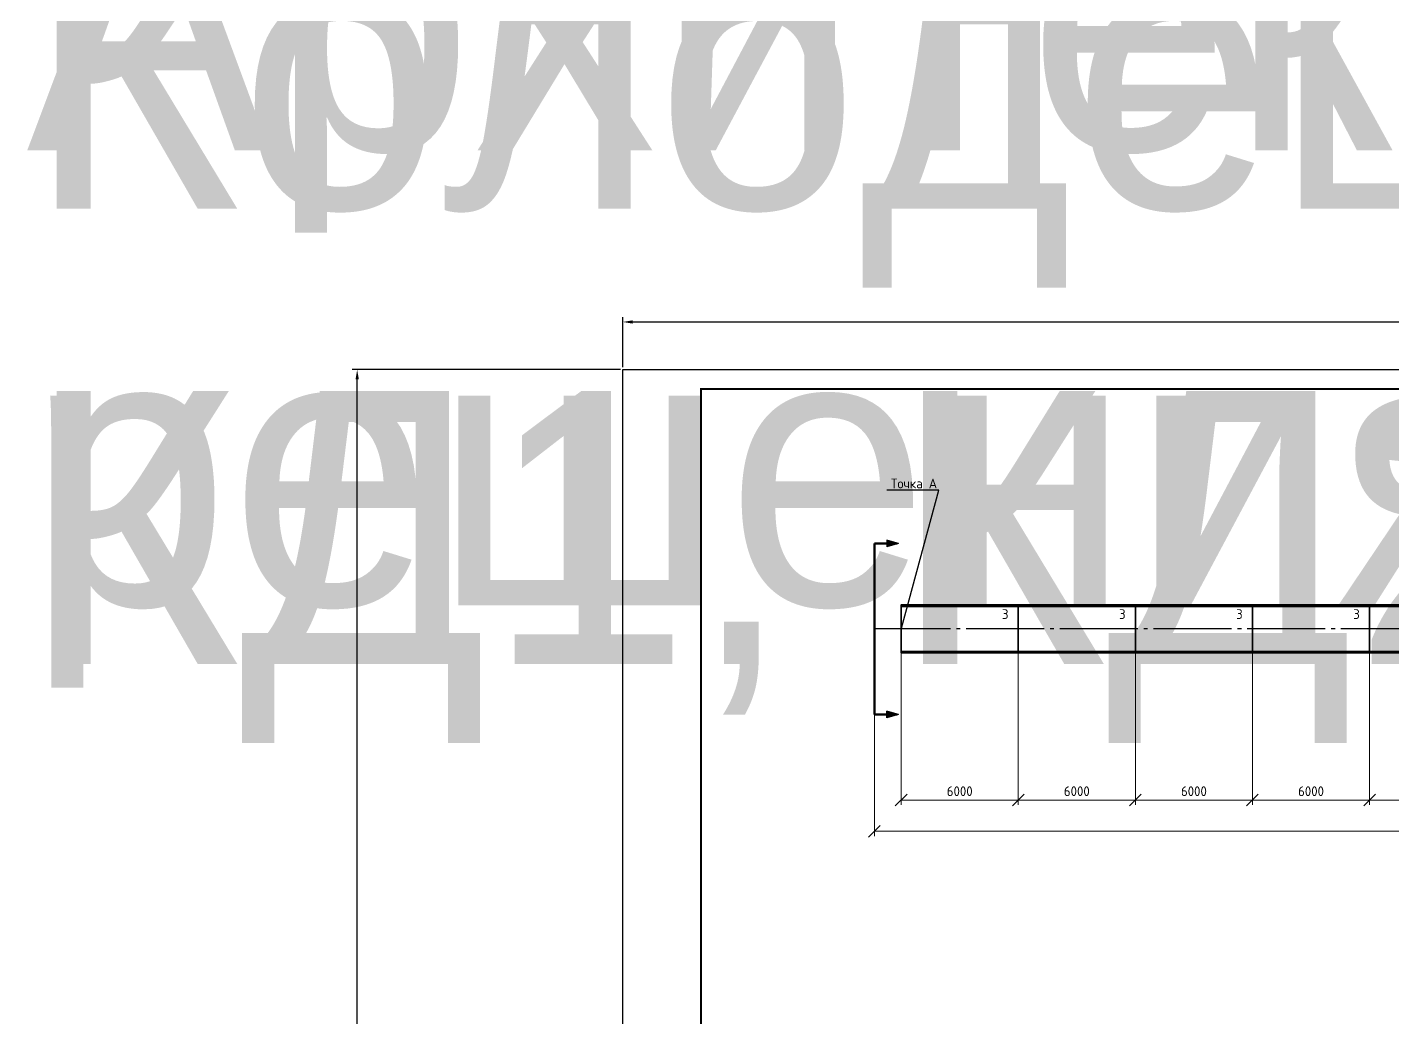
# Model space of a CAD drawing. Header units: metres. Extents: x 1563 to 4966, y -517 to 1463.
# Drawn here: x 2067.3 to 2417.1, y -87.6 to 166.2 of the extents above; entities that cross this region are included whole.
import ezdxf
from ezdxf import colors
from ezdxf.entities.mleader import LeaderData, LeaderLine
from ezdxf.enums import TextEntityAlignment as Align
from ezdxf.math import Vec2, Vec3

# ---------------------------------------------------------------- set-up
doc = ezdxf.new("R2018")
doc.units = ezdxf.units.M
doc.linetypes.add('ACAD_ISO04W100', pattern=[30, 24, -3, 0, -3])
doc.linetypes.add('DASHDOT_axis', pattern=[24, 20, -1.5, 1, -1.5])
doc.layers.add('таблица', color=251, linetype='Continuous', lineweight=35)
doc.layers.add('шриховка', color=251, linetype='ACAD_ISO04W100', lineweight=15)
doc.layers.add('Форматы', color=7, linetype='Continuous')
doc.styles.add('GOST', font='GOST.shx', dxfattribs={"oblique": 15})
doc.styles.get("Standard").update_dxf_attribs({"font": 'GOST Common.ttf'})
doc.dimstyles.new('ISO-25', dxfattribs={"dimtxt": 2.5, "dimasz": 2.5, "dimexe": 1.25, "dimexo": 0.625, "dimtad": 1, "dimtxsty": 'Standard', "dimcen": 2.5, "dimadec": 0, "dimazin": 0, "dimtfac": 1, "dimtmove": 0, "dimatfit": 3, "dimfxl": 1, "dimarcsym": 0})
doc.dimstyles.new('М 1 к 200', dxfattribs={"dimtxt": 3.5, "dimasz": 3, "dimexe": 1.25, "dimexo": 0, "dimgap": 1, "dimtad": 1, "dimdec": 0, "dimlfac": 200, "dimzin": 0, "dimdsep": 46, "dimtxsty": 'GOST', "dimblk": 'OBLIQUE', "dimcen": 5, "dimclrd": 256, "dimclre": 256, "dimclrt": 256, "dimazin": 2, "dimtfac": 1, "dimtdec": 0, "dimtmove": 0, "dimatfit": 3, "dimldrblk": 'NONE', "dimfxl": 1.25, "dimtolj": 1, "dimtzin": 0, "dimlwd": 20, "dimlwe": 20, "dimarcsym": 2})
pattern_1 = [(45, (-5955.2925, -1907.5019), (0.152215341, 0.558122918), [0.71755, -0.14351, 0, -0.14351])]

# ---------------------------------------------------------------- blocks, each defined once
blk = doc.blocks.new('Лоток')
at = {"layer": 'шриховка'}
h = blk.add_hatch(dxfattribs=at)
h.set_pattern_fill('ANSI36', color=256, scale=0.0904)
h.set_pattern_definition(pattern_1)
h.paths.add_polyline_path([(30, 5.75), (30, 6.15), (0, 6.15), (0, 5.75)])
h = blk.add_hatch(dxfattribs=at)
h.set_pattern_fill('ANSI36', color=256, scale=0.0904)
h.set_pattern_definition(pattern_1)
h.paths.add_polyline_path([(30, -6.15), (30, -5.75), (0, -5.75), (0, -6.15)])
blk.add_lwpolyline([(0, -5.75), (30, -5.75), (30, -6.15), (0, -6.15)], close=True)
at = {"layer": 'таблица'}
for p, q in [((30, 5.75), (0, 5.75)), ((30, -5.75), (0, -5.75))]:
    blk.add_line(p, q, dxfattribs=at)
blk.add_lwpolyline([(30, 6.15), (0, 6.15), (0, -6.15), (30, -6.15)], close=True, dxfattribs=at)
blk = doc.blocks.new('_Oblique')
at = {"color": 0, "linetype": 'ByBlock', "lineweight": -2}
blk.add_line((-0.5, -0.5), (0.5, 0.5), dxfattribs=at)
blk = doc.blocks.new('*D177')
at = {"lineweight": 20, "transparency": 16777216}
for p, q in [((2411.17, 12.02), (2411.17, -33.07)), ((2441.17, 12.02), (2441.17, -33.07)), ((2441.17, -31.82), (2411.17, -31.82))]:
    blk.add_line(p, q, dxfattribs=at)
at = {"layer": 'Defpoints', "color": 0, "lineweight": 50, "transparency": 16777216}
for p in [(2411.17, 12.02), (2441.17, 12.02), (2411.17, -31.82)]:
    blk.add_point(p, dxfattribs=at)
at = {"lineweight": 20, "transparency": 16777216, "xscale": 3, "yscale": 3, "zscale": 3, "rotation": 180}
blk.add_blockref('_Oblique', (2411.17, -31.82), dxfattribs=at)
at = {"lineweight": 20, "transparency": 16777216, "xscale": 3, "yscale": 3, "zscale": 3}
blk.add_blockref('_Oblique', (2441.17, -31.82), dxfattribs=at)
at = {"lineweight": 50, "transparency": 16777216, "insert": (2426.17, -29.57), "char_height": 2.5, "attachment_point": 5, "bg_fill": 3, "box_fill_scale": 1.1, "bg_fill_color": 256, "bg_fill_true_color": 13158600, "bg_fill_transparency": 0}
blk.add_mtext('\\A1;6000', dxfattribs=at)
blk = doc.blocks.new('_None')
blk = doc.blocks.new('*D178')
at = {"lineweight": 20, "transparency": 16777216}
for p, q in [((2381.17, 12.02), (2381.17, -33.07)), ((2411.17, 12.02), (2411.17, -33.07)), ((2411.17, -31.82), (2381.17, -31.82))]:
    blk.add_line(p, q, dxfattribs=at)
at = {"layer": 'Defpoints', "color": 0, "lineweight": 50, "transparency": 16777216}
for p in [(2381.17, 12.02), (2411.17, 12.02), (2381.17, -31.82)]:
    blk.add_point(p, dxfattribs=at)
at = {"lineweight": 20, "transparency": 16777216, "xscale": 3, "yscale": 3, "zscale": 3, "rotation": 180}
blk.add_blockref('_Oblique', (2381.17, -31.82), dxfattribs=at)
at = {"lineweight": 20, "transparency": 16777216, "xscale": 3, "yscale": 3, "zscale": 3}
blk.add_blockref('_Oblique', (2411.17, -31.82), dxfattribs=at)
at = {"lineweight": 50, "transparency": 16777216, "insert": (2396.17, -29.57), "char_height": 2.5, "attachment_point": 5, "bg_fill": 3, "box_fill_scale": 1.1, "bg_fill_color": 256, "bg_fill_true_color": 13158600, "bg_fill_transparency": 0}
blk.add_mtext('\\A1;6000', dxfattribs=at)
blk = doc.blocks.new('*D179')
at = {"lineweight": 20, "transparency": 16777216}
for p, q in [((2351.17, 12.02), (2351.17, -33.07)), ((2381.17, 12.02), (2381.17, -33.07)), ((2381.17, -31.82), (2351.17, -31.82))]:
    blk.add_line(p, q, dxfattribs=at)
at = {"layer": 'Defpoints', "color": 0, "lineweight": 50, "transparency": 16777216}
for p in [(2351.17, 12.02), (2381.17, 12.02), (2351.17, -31.82)]:
    blk.add_point(p, dxfattribs=at)
at = {"lineweight": 20, "transparency": 16777216, "xscale": 3, "yscale": 3, "zscale": 3, "rotation": 180}
blk.add_blockref('_Oblique', (2351.17, -31.82), dxfattribs=at)
at = {"lineweight": 20, "transparency": 16777216, "xscale": 3, "yscale": 3, "zscale": 3}
blk.add_blockref('_Oblique', (2381.17, -31.82), dxfattribs=at)
at = {"lineweight": 50, "transparency": 16777216, "insert": (2366.17, -29.57), "char_height": 2.5, "attachment_point": 5, "bg_fill": 3, "box_fill_scale": 1.1, "bg_fill_color": 256, "bg_fill_true_color": 13158600, "bg_fill_transparency": 0}
blk.add_mtext('\\A1;6000', dxfattribs=at)
blk = doc.blocks.new('*D180')
at = {"lineweight": 20, "transparency": 16777216}
for p, q in [((2321.17, 12.02), (2321.17, -33.07)), ((2351.17, 12.02), (2351.17, -33.07)), ((2321.17, -31.82), (2351.17, -31.82))]:
    blk.add_line(p, q, dxfattribs=at)
at = {"layer": 'Defpoints', "color": 0, "lineweight": 50, "transparency": 16777216}
for p in [(2321.17, 12.02), (2351.17, 12.02), (2351.17, -31.82)]:
    blk.add_point(p, dxfattribs=at)
at = {"lineweight": 20, "transparency": 16777216, "xscale": 3, "yscale": 3, "zscale": 3, "rotation": 180}
blk.add_blockref('_Oblique', (2321.17, -31.82), dxfattribs=at)
at = {"lineweight": 20, "transparency": 16777216, "xscale": 3, "yscale": 3, "zscale": 3}
blk.add_blockref('_Oblique', (2351.17, -31.82), dxfattribs=at)
at = {"lineweight": 50, "transparency": 16777216, "insert": (2336.17, -29.57), "char_height": 2.5, "attachment_point": 5, "bg_fill": 3, "box_fill_scale": 1.1, "bg_fill_color": 256, "bg_fill_true_color": 13158600, "bg_fill_transparency": 0}
blk.add_mtext('\\A1;6000', dxfattribs=at)
blk = doc.blocks.new('*D181')
at = {"lineweight": 20, "transparency": 16777216}
for p, q in [((2291.17, 12.02), (2291.17, -33.07)), ((2321.17, 12.02), (2321.17, -33.07)), ((2291.17, -31.82), (2321.17, -31.82))]:
    blk.add_line(p, q, dxfattribs=at)
at = {"layer": 'Defpoints', "color": 0, "lineweight": 50, "transparency": 16777216}
for p in [(2291.17, 12.02), (2321.17, 12.02), (2321.17, -31.82)]:
    blk.add_point(p, dxfattribs=at)
at = {"lineweight": 20, "transparency": 16777216, "xscale": 3, "yscale": 3, "zscale": 3, "rotation": 180}
blk.add_blockref('_Oblique', (2291.17, -31.82), dxfattribs=at)
at = {"lineweight": 20, "transparency": 16777216, "xscale": 3, "yscale": 3, "zscale": 3}
blk.add_blockref('_Oblique', (2321.17, -31.82), dxfattribs=at)
at = {"lineweight": 50, "transparency": 16777216, "insert": (2306.17, -29.57), "char_height": 2.5, "attachment_point": 5, "bg_fill": 3, "box_fill_scale": 1.1, "bg_fill_color": 256, "bg_fill_true_color": 13158600, "bg_fill_transparency": 0}
blk.add_mtext('\\A1;6000', dxfattribs=at)
blk = doc.blocks.new('*D189')
at = {"lineweight": 20, "transparency": 16777216}
for p, q in [((2284.32, 12.02), (2284.32, -41.07)), ((2627.32, 12.02), (2627.32, -41.07)), ((2627.32, -39.82), (2284.32, -39.82))]:
    blk.add_line(p, q, dxfattribs=at)
at = {"layer": 'Defpoints', "color": 0, "lineweight": 50, "transparency": 16777216}
for p in [(2284.32, 12.02), (2627.32, 12.02), (2284.32, -39.82)]:
    blk.add_point(p, dxfattribs=at)
at = {"lineweight": 20, "transparency": 16777216, "xscale": 3, "yscale": 3, "zscale": 3, "rotation": 180}
blk.add_blockref('_Oblique', (2284.32, -39.82), dxfattribs=at)
at = {"lineweight": 20, "transparency": 16777216, "xscale": 3, "yscale": 3, "zscale": 3}
blk.add_blockref('_Oblique', (2627.32, -39.82), dxfattribs=at)
at = {"lineweight": 50, "transparency": 16777216, "insert": (2455.82, -37.57), "char_height": 2.5, "attachment_point": 5, "bg_fill": 3, "box_fill_scale": 1.1, "bg_fill_color": 256, "bg_fill_true_color": 13158600, "bg_fill_transparency": 0}
blk.add_mtext('\\A1;68600', dxfattribs=at)
blk = doc.blocks.new('*U326')
blk.add_lwpolyline([(0, 123), (1189, 123), (1189, -297), (0, -297)], close=True)
at = {"const_width": 0.5}
blk.add_lwpolyline([(20, 118), (1184, 118), (1184, -292), (20, -292)], close=True, dxfattribs=at)
blk.add_attdef('РАЗРАБОТАЛ', text='', height=2.5).set_placement((1019.5, -264.22), align=Align.MIDDLE_LEFT)
at = {"flags": 8}
for tag, height, p in [('ДАТА', 2.5, (1059.07, -264.4)), ('ЛИСТ', 3, (1155.39, -271.92)), ('ЛИСТОВ', 3, (1172.89, -271.92)), ('ФОРМАТ', 3, (1149.97, -294.75))]:
    blk.add_attdef(tag, text='', height=height, dxfattribs=at).set_placement(p, align=Align.MIDDLE_CENTER)
blk.add_attdef('ПРОВЕРИЛ', (1019.75, -270.73), '', height=2.5)
at = {"lineweight": 30, "flags": 104}
for tag, p in [('ТЕПЛОВЫЕ_СЕТИ', (1099, -269.5)), ('ИМЯ_ЧЕРТЕЖА', (1099, -284.5))]:
    blk.add_attdef(tag, text='', height=3, dxfattribs=at).set_placement(p, align=Align.MIDDLE_CENTER)
blk = doc.blocks.new('*U318')
blk.add_attdef('РАЗРАБОТАЛ', text='', height=2.5).set_placement((424.5, -264.22), align=Align.MIDDLE_LEFT)
at = {"flags": 8}
for tag, height, p in [('ДАТА', 2.5, (464.07, -264.4)), ('ЛИСТ', 3, (560.39, -271.92)), ('ЛИСТОВ', 3, (577.89, -271.92)), ('ФОРМАТ', 3, (554.97, -294.75))]:
    blk.add_attdef(tag, text='', height=height, dxfattribs=at).set_placement(p, align=Align.MIDDLE_CENTER)
blk.add_attdef('ПРОВЕРИЛ', (424.75, -270.73), '', height=2.5)
at = {"lineweight": 30, "flags": 104}
for tag, p in [('ТЕПЛОВЫЕ_СЕТИ', (504, -269.5)), ('ИМЯ_ЧЕРТЕЖА', (504, -284.5))]:
    blk.add_attdef(tag, text='', height=3, dxfattribs=at).set_placement(p, align=Align.MIDDLE_CENTER)
blk = doc.blocks.new('*D315')
at = {"color": 0, "lineweight": -2, "transparency": 16777216}
for p, q in [((2219.25, 78.5), (2150.56, 78.5)), ((2151.81, -339), (2151.81, 76)), ((2219.25, -341.5), (2150.56, -341.5))]:
    blk.add_line(p, q, dxfattribs=at)
at = {"color": 0, "lineweight": 50, "transparency": 16777216}
for points in [[(2151.4, 76), (2152.23, 76), (2151.81, 78.5)], [(2151.4, -339), (2152.23, -339), (2151.81, -341.5)]]:
    blk.add_solid(points, dxfattribs=at)
at = {"layer": 'Defpoints', "color": 0, "lineweight": 50, "transparency": 16777216}
for p in [(2151.81, 78.5), (2219.87, 78.5), (2219.87, -341.5)]:
    blk.add_point(p, dxfattribs=at)
at = {"color": 0, "lineweight": 50, "transparency": 16777216, "insert": (2138.69, -131.5), "char_height": 25, "attachment_point": 5, "rotation": 90}
blk.add_mtext('420', dxfattribs=at)
blk = doc.blocks.new('*D316')
at = {"color": 0, "lineweight": -2, "transparency": 16777216}
for p, q in [((2219.87, 79.13), (2219.87, 91.96)), ((3408.87, 79.13), (3408.87, 91.96)), ((2222.37, 90.71), (3406.37, 90.71))]:
    blk.add_line(p, q, dxfattribs=at)
at = {"color": 0, "lineweight": 50, "transparency": 16777216}
for points in [[(2222.37, 91.13), (2222.37, 90.29), (2219.87, 90.71)], [(3406.37, 91.13), (3406.37, 90.29), (3408.87, 90.71)]]:
    blk.add_solid(points, dxfattribs=at)
at = {"layer": 'Defpoints', "color": 0, "lineweight": 50, "transparency": 16777216}
for p in [(3408.87, 90.71), (2219.87, 78.5), (3408.87, 78.5)]:
    blk.add_point(p, dxfattribs=at)
at = {"color": 0, "lineweight": 50, "transparency": 16777216, "insert": (2814.37, 103.83), "char_height": 25, "attachment_point": 5}
blk.add_mtext('1189', dxfattribs=at)

msp = doc.modelspace()

# ---------------------------------------------------------------- hatches: boundary and pattern name
h = msp.add_hatch(color=7)
h.dxf.hatch_style = 1
h.paths.add_polyline_path([(2287.5236, 34.7637), (2290.515, 33.9176), (2287.5236, 33.9176)])
h.paths.add_polyline_path([(2287.5236, 33.9176), (2290.515, 33.9176), (2287.5236, 33.0715)])

# ---------------------------------------------------------------- linework, layer by layer
at = {"lineweight": 50}
for p, q in [((2284.3218, 12.0198), (2284.3218, 33.9176)), ((2284.3218, 33.9176), (2290.1799, 33.9176)), ((2284.3218, 12.0198), (2284.3218, -9.8781))]:
    msp.add_line(p, q, dxfattribs=at)
for p, q in [((2290.515, 33.9176), (2287.5236, 34.7637)), ((2287.5236, 34.7637), (2287.5236, 33.0715)), ((2290.515, 33.9176), (2287.5236, 33.0715)), ((2287.5236, -10.7241), (2287.5236, -9.032))]:
    msp.add_line(p, q)
at = {"color": 2, "linetype": 'DASHDOT_axis', "lineweight": 25}
msp.add_lwpolyline([(3161.8218, -12.4802), (2970.3218, -12.4802), (2970.3218, 2.0198), (2940.3218, 2.0198), (2875.3218, 2.0198), (2875.3218, 17.0198), (2855.3218, 17.0198), (2855.3218, 2.0198), (2789.8218, 2.0198), (2696.8218, 2.0198), (2638.8218, 2.0198), (2627.3218, 2.0198), (2627.3218, 12.0198), (2615.8218, 12.0198), (2284.3218, 12.0198)], dxfattribs=at)

# ---------------------------------------------------------------- block references
at = {"rotation": 180}
for p in [(2321.1718, 12.0198), (2351.1718, 12.0198), (2381.1718, 12.0198), (2411.1718, 12.0198), (2441.1718, 12.0198)]:
    msp.add_blockref('Лоток', p, dxfattribs=at)

# ---------------------------------------------------------------- texts
at = {"lineweight": 50, "char_height": 2.5, "attachment_point": 3}
for insert in [(2321.1718, 17.0847), (2351.1718, 17.0847), (2381.1718, 17.0847), (2411.1718, 17.0847)]:
    msp.add_mtext_dynamic_manual_height_columns('\\pxr1;3', width=15, gutter_width=12.5, heights=[0], dxfattribs=dict(at, insert=insert))

# ---------------------------------------------------------------- dimensions: what is measured, and where the dimension line sits
at = {"lineweight": 50}
dim = msp.add_linear_dim(base=(3408.8713, 90.7095), p1=(2219.8713, 78.5021), p2=(3408.8713, 78.5021), dimstyle='ISO-25', override={"dimtxt": 25}, dxfattribs=at)
dim.commit()
dim.dimension.update_dxf_attribs({"geometry": '*D316', "text_midpoint": (2814.3713, 103.8345)})
dim = msp.add_linear_dim(base=(2151.8137, 78.5021), p1=(2219.8713, -341.4979), p2=(2219.8713, 78.5021), angle=90, dimstyle='ISO-25', override={"dimtxt": 25}, dxfattribs=at)
dim.commit()
dim.dimension.update_dxf_attribs({"geometry": '*D315', "text_midpoint": (2138.6887, -131.4979)})

# ---------------------------------------------------------------- next in the draw order: dimensions: what is measured, and where the dimension line sits
dim = msp.add_linear_dim(base=(2411.1718, -31.8249), p1=(2441.1718, 12.0198), p2=(2411.1718, 12.0198), dimstyle='М 1 к 200', override={"dimtxt": 2.5, "dimtxsty": 'Standard', "dimtfill": 1}, dxfattribs=at)
dim.commit()
dim.dimension.update_dxf_attribs({"geometry": '*D177', "text_midpoint": (2426.1718, -29.5749)})

# ---------------------------------------------------------------- next in the draw order: dimensions: what is measured, and where the dimension line sits
dim = msp.add_linear_dim(base=(2381.1718, -31.8249), p1=(2411.1718, 12.0198), p2=(2381.1718, 12.0198), dimstyle='М 1 к 200', override={"dimtxt": 2.5, "dimtxsty": 'Standard', "dimtfill": 1}, dxfattribs=at)
dim.commit()
dim.dimension.update_dxf_attribs({"geometry": '*D178', "text_midpoint": (2396.1718, -29.5749)})

# ---------------------------------------------------------------- next in the draw order: dimensions: what is measured, and where the dimension line sits
dim = msp.add_linear_dim(base=(2351.1718, -31.8249), p1=(2381.1718, 12.0198), p2=(2351.1718, 12.0198), dimstyle='М 1 к 200', override={"dimtxt": 2.5, "dimtxsty": 'Standard', "dimtfill": 1}, dxfattribs=at)
dim.commit()
dim.dimension.update_dxf_attribs({"geometry": '*D179', "text_midpoint": (2366.1718, -29.5749)})

# ---------------------------------------------------------------- next in the draw order: dimensions: what is measured, and where the dimension line sits
dim = msp.add_linear_dim(base=(2351.1718, -31.8249), p1=(2321.1718, 12.0198), p2=(2351.1718, 12.0198), dimstyle='М 1 к 200', override={"dimtxt": 2.5, "dimtxsty": 'Standard', "dimtfill": 1}, dxfattribs=at)
dim.commit()
dim.dimension.update_dxf_attribs({"geometry": '*D180', "text_midpoint": (2336.1718, -29.5749)})

# ---------------------------------------------------------------- next in the draw order: dimensions: what is measured, and where the dimension line sits
dim = msp.add_linear_dim(base=(2321.1718, -31.8249), p1=(2291.1718, 12.0198), p2=(2321.1718, 12.0198), dimstyle='М 1 к 200', override={"dimtxt": 2.5, "dimtxsty": 'Standard', "dimtfill": 1}, dxfattribs=at)
dim.commit()
dim.dimension.update_dxf_attribs({"geometry": '*D181', "text_midpoint": (2306.1718, -29.5749)})

# ---------------------------------------------------------------- next in the draw order: hatches: boundary and pattern name
h = msp.add_hatch(color=7)
h.dxf.hatch_style = 1
h.paths.add_polyline_path([(2287.5236, -10.7241), (2290.515, -9.8781), (2287.5236, -9.8781)])
h.paths.add_polyline_path([(2287.5236, -9.8781), (2290.515, -9.8781), (2287.5236, -9.032)])

# ---------------------------------------------------------------- next in the draw order: linework, layer by layer
msp.add_line((2284.3218, -9.8781), (2290.1799, -9.8781), dxfattribs=at)
for q in [(2287.5236, -9.032), (2287.5236, -10.7241)]:
    msp.add_line((2290.515, -9.8781), q)

# ---------------------------------------------------------------- next in the draw order: leaders
ml = msp.add_multileader_mtext('Standard')
ml.set_content('Точка А', color=256)
ml.set_leader_properties()
ml.build(insert=Vec2(0, 0))
ml.multileader.update_dxf_attribs({"text_left_attachment_type": 6, "text_right_attachment_type": 6, "dogleg_length": 0.36, "arrow_head_size": 0.18})
ctx = ml.context
ctx.base_point, ctx.char_height, ctx.arrow_head_size, ctx.landing_gap_size, ctx.plane_origin = Vec3(2288.4309, 47.5681), 2.5, 0.18, 0.09, Vec3(2281.2601, -6.3853)
ctx.left_attachment, ctx.right_attachment, ctx.text_align_type = 6, 6, 2
notes = []
notes.append((ctx, [(0, (1, 1, 0), (2300.8269, 47.5681), (-1, 0), 0.36, [(0, [(2291.1718, 12.0198)], 0, [])])]))
ctx.mtext.insert, ctx.mtext.width, ctx.mtext.alignment, ctx.mtext.flow_direction = Vec3(2300.3769, 50.5681), 44.240397, 3, 5
ctx.mtext.has_bg_fill, ctx.mtext.bg_color, ctx.mtext.bg_scale_factor, ctx.mtext.bg_transparency, ctx.mtext.use_window_bg_color = 1, -1027028792, 1.5, 0, 1
for ctx, leaders in notes:
    for number, flags, end, landing, length, lines in leaders:
        leader = LeaderData()
        leader.index, (leader.has_last_leader_line, leader.has_dogleg_vector, leader.attachment_direction) = number, flags
        leader.last_leader_point, leader.dogleg_vector, leader.dogleg_length = Vec3(end), Vec3(landing), length
        for number, points, colour, breaks in lines:
            line = LeaderLine()
            line.index, line.vertices, line.color, line.breaks = number, Vec3.list(points), colors.encode_raw_color(colour), breaks
            leader.lines.append(line)
        ctx.leaders.append(leader)

# ---------------------------------------------------------------- next in the draw order: dimensions: what is measured, and where the dimension line sits
dim = msp.add_linear_dim(base=(2284.3218, -39.8249), p1=(2627.3218, 12.0198), p2=(2284.3218, 12.0198), dimstyle='М 1 к 200', override={"dimtxt": 2.5, "dimtxsty": 'Standard', "dimtfill": 1}, dxfattribs=at)
dim.commit()
dim.dimension.update_dxf_attribs({"geometry": '*D189', "text_midpoint": (2455.8218, -37.5749)})

# ---------------------------------------------------------------- next in the draw order: block references
ref = msp.add_blockref('*U318', (1563.118, 474.2397))
lines = msp.add_mtext('Колодец дренажный\\PКД1, КД2', dxfattribs={"insert": (2067.118, 189.7397), "char_height": 70, "attachment_point": 1})
ref.add_attrib('ИМЯ_ЧЕРТЕЖА', '', (2067.118, 189.7397), dxfattribs={"flags": 104}).embed_mtext(lines)
lines = msp.add_mtext('Архитектурно-строительные\\Pрешения. ', dxfattribs={"insert": (2067.118, 204.7397), "char_height": 70, "attachment_point": 1})
ref.add_attrib('ТЕПЛОВЫЕ_СЕТИ', '', (2067.118, 204.7397), dxfattribs={"flags": 104}).embed_mtext(lines)
at = {"layer": 'Форматы'}
msp.add_blockref('*U326', (2219.8713, -44.4979), dxfattribs=at)

doc.saveas('drawing.dxf')
